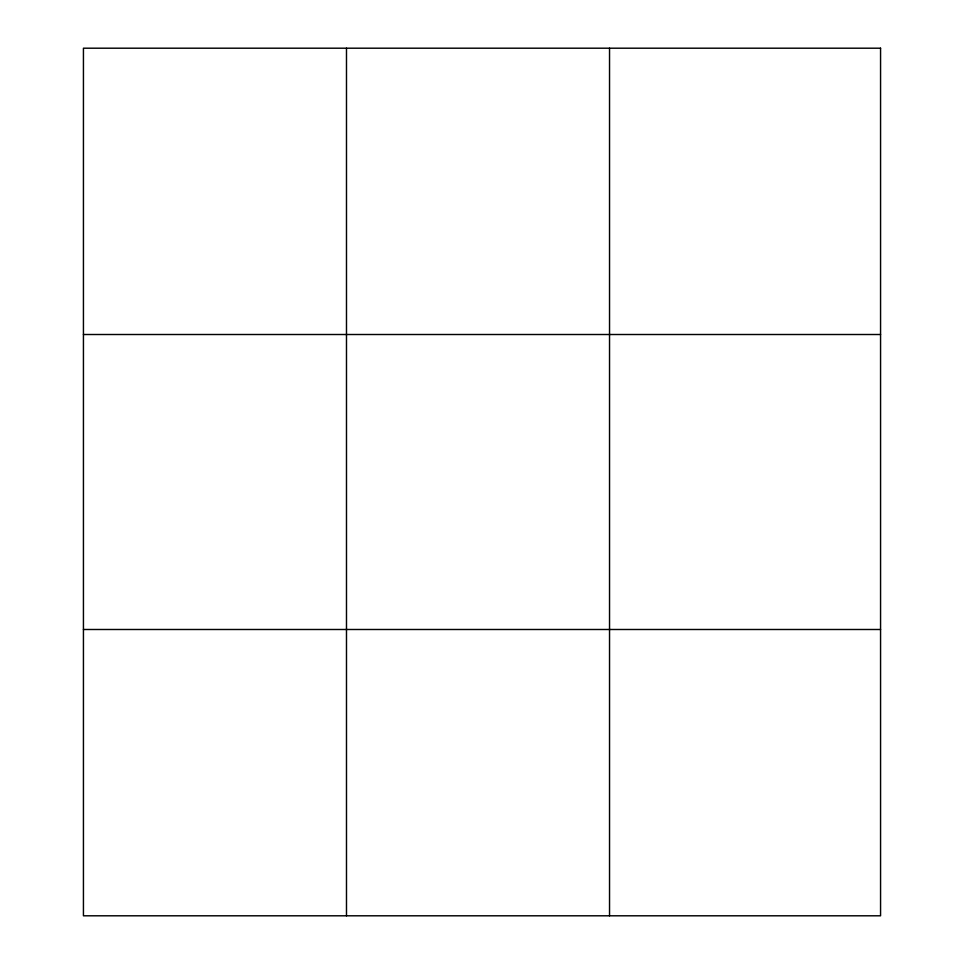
<?xml version="1.0" encoding="UTF-8"?>
<svg xmlns="http://www.w3.org/2000/svg" width="964" height="964" viewBox="0 0 964 964"><rect width="100%" height="100%" fill="white"/><g stroke="black" fill="none" stroke-linecap="round" stroke-linejoin="round"><path stroke-width="1.45" d="M346.486 915.8L346.486 48.2M609.537 915.8L609.537 48.2M83.434 334.508L880.566 334.508M83.434 629.492L880.566 629.492M880.566 48.2L880.566 915.8L83.434 915.8L83.434 48.2L880.566 48.2"/></g></svg>
